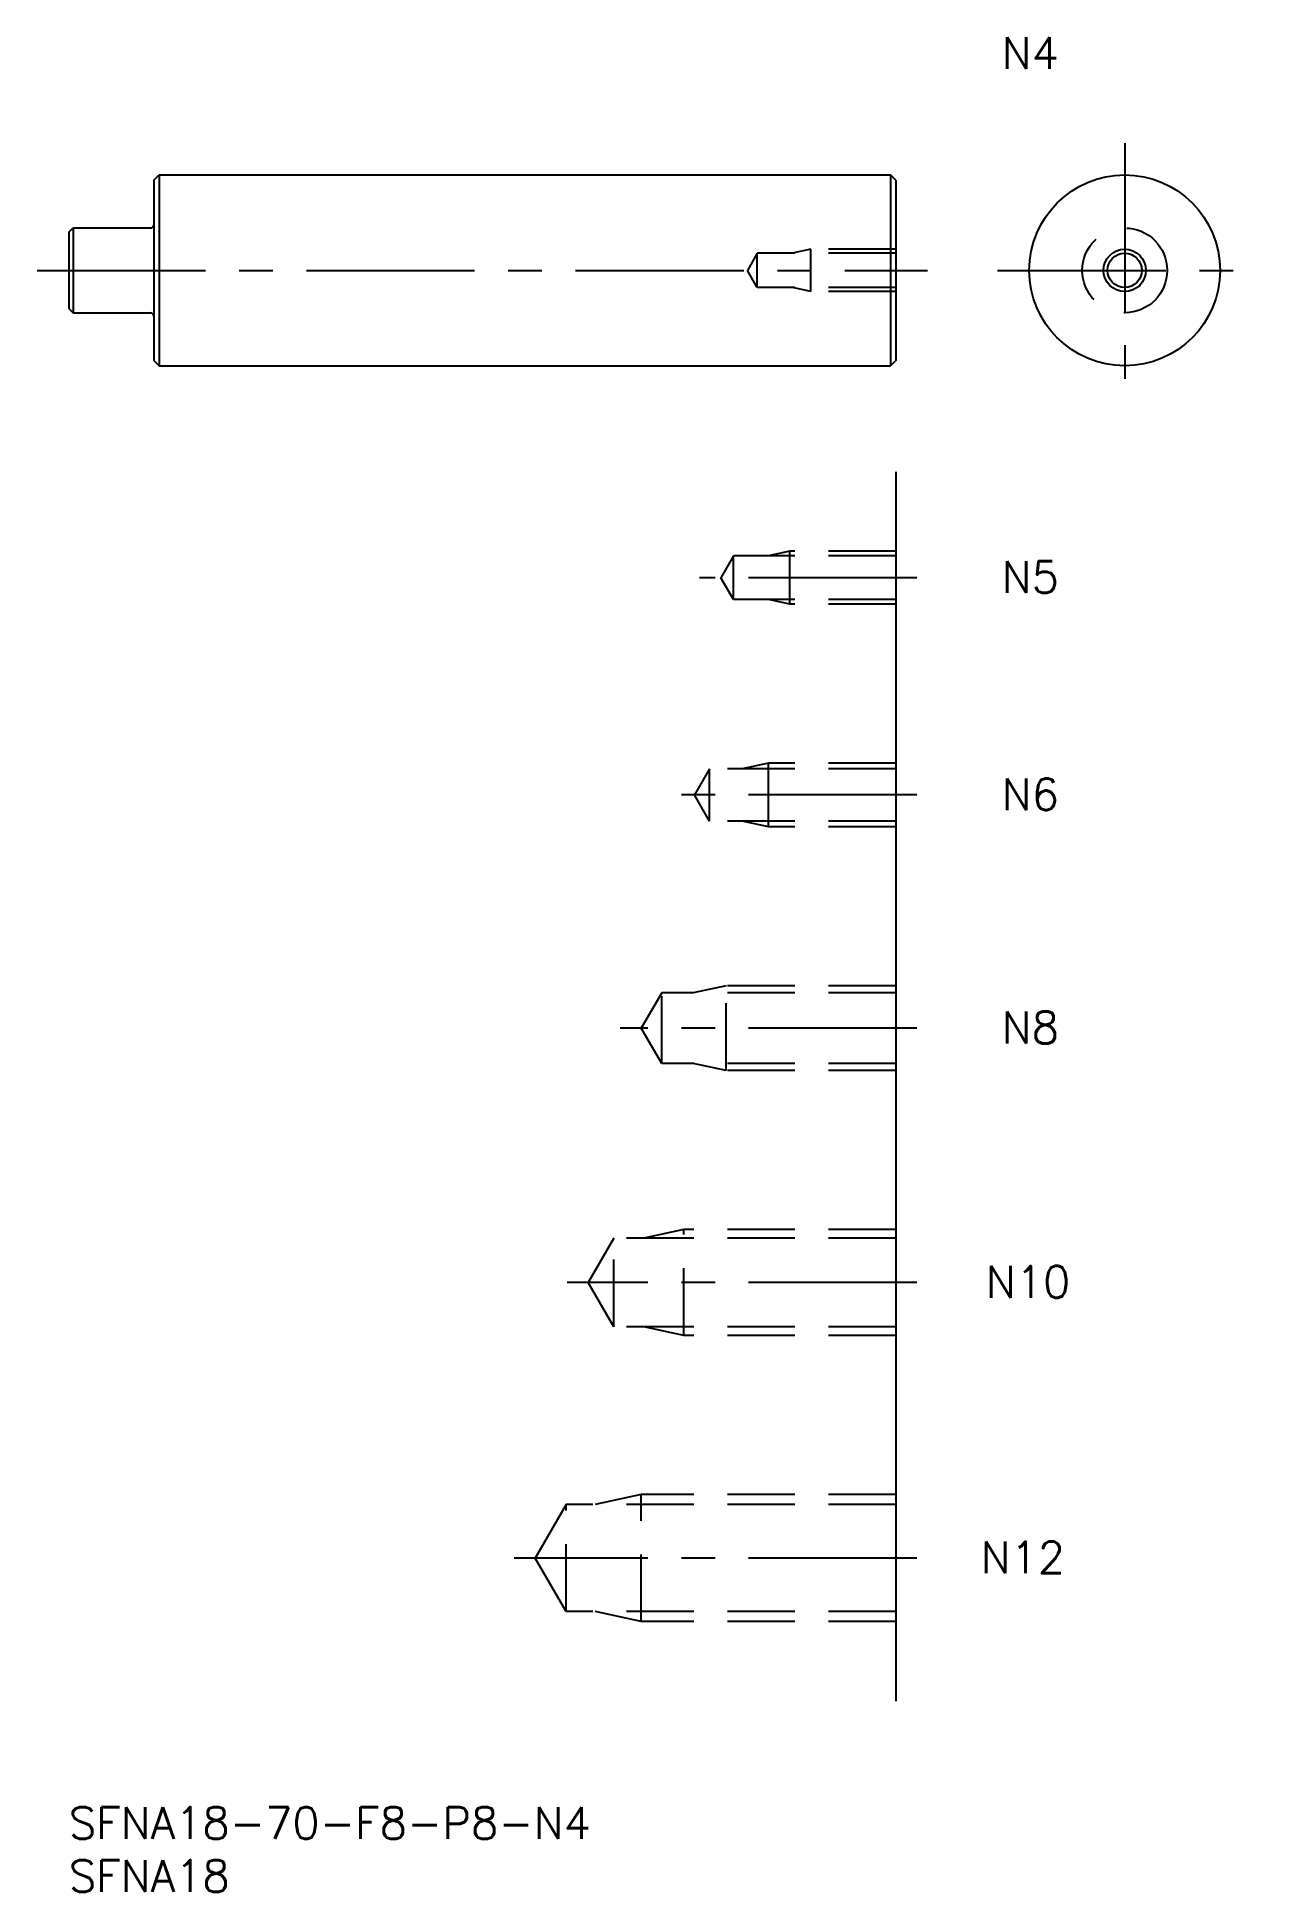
# Model space of a CAD drawing. Extents: x -3 to 112, y -8 to 167.
import ezdxf

# ---------------------------------------------------------------- set-up
doc = ezdxf.new("R2010")
doc.units = 0
doc.header["$LTSCALE"] = 0.5
doc.linetypes.add('CENTER', pattern=[50.8, 31.75, -6.35, 6.35, -6.35])
doc.linetypes.add('DASHED', pattern=[19.05, 12.7, -6.35])
for name, color, linetype in [('MSM_CENTER', 1, 'CENTER'), ('MSM_CONTINUOUS', 7, 'CONTINUOUS'), ('MSM_DASHED', 4, 'DASHED'), ('MSM_NARROW', 5, 'CONTINUOUS'), ('MSM_PART_NUMBER', 7, 'CONTINUOUS')]:
    doc.layers.add(name, color=color, linetype=linetype)
doc.styles.get("Standard").update_dxf_attribs({"font": 'txt.shx', "height": 3, "bigfont": 'bigfont.shx'})

# ---------------------------------------------------------------- blocks, each defined once
blk = doc.blocks.new('*U4')
at = {"layer": 'MSM_PART_NUMBER'}
blk.add_text('SFNA18-70-F8-P8-N4', height=3, dxfattribs=at).set_placement((0, -3))
blk = doc.blocks.new('*U5')
at = {"layer": 'MSM_PART_NUMBER'}
blk.add_text('SFNA18', height=3, dxfattribs=at).set_placement((0, -8))
blk = doc.blocks.new('*U6')
at = {"layer": 'MSM_PART_NUMBER'}
blk.add_text('N12', height=3, dxfattribs=at).set_placement((86, 22.06))
blk = doc.blocks.new('*U7')
at = {"layer": 'MSM_PART_NUMBER'}
blk.add_text('N10', height=3, dxfattribs=at).set_placement((86.5, 48.06))
blk = doc.blocks.new('*U8')
at = {"layer": 'MSM_PART_NUMBER'}
blk.add_text('N8', height=3, dxfattribs=at).set_placement((88, 72.06))
blk = doc.blocks.new('*U9')
at = {"layer": 'MSM_PART_NUMBER'}
blk.add_text('N6', height=3, dxfattribs=at).set_placement((88, 94.06))
blk = doc.blocks.new('*U10')
at = {"layer": 'MSM_PART_NUMBER'}
blk.add_text('N5', height=3, dxfattribs=at).set_placement((88, 114.56))
blk = doc.blocks.new('*U11')
at = {"layer": 'MSM_PART_NUMBER'}
blk.add_text('N4', height=3, dxfattribs=at).set_placement((88, 164.01))

msp = doc.modelspace()

# ---------------------------------------------------------------- linework, layer by layer
at = {"layer": 'MSM_CENTER'}
for p, q in [((99.6, 157), (99.6, 133)), ((-3, 145), (81, 145)), ((87.6, 145), (111.6, 145)), ((80, 116), (59.5, 116)), ((80, 95.5), (57, 95.5)), ((80, 73.5), (52, 73.5)), ((80, 49.5), (47, 49.5)), ((80, 23.5), (42, 23.5))]:
    msp.add_line(p, q, dxfattribs=at)
at = {"layer": 'MSM_CONTINUOUS'}
for p, q in [((8, 153.5), (8.5, 154)), ((8, 153.5), (8, 136.5)), ((8.5, 154), (8.5, 136)), ((8.5, 154), (77.5, 154)), ((77.5, 154), (77.5, 136)), ((78, 153.5), (77.5, 154)), ((78, 153.5), (78, 136.5)), ((0, 148.6), (0.4, 149)), ((0.4, 149), (0.4, 141)), ((0.4, 149), (7.7, 149)), ((0, 148.6), (0, 141.4)), ((0, 141.4), (0.4, 141)), ((0.4, 141), (7.7, 141)), ((8, 136.5), (8.5, 136)), ((8.5, 136), (77.5, 136)), ((78, 136.5), (77.5, 136)), ((78, 126), (78, 10))]:
    msp.add_line(p, q, dxfattribs=at)
for radius in [9, 1.62]:
    msp.add_circle((99.6, 145), radius, dxfattribs=at)
for centre, start, end in [((7.7, 149.3), 270, 0), ((7.7, 140.7), 0, 90)]:
    msp.add_arc(centre, 0.3, start, end, dxfattribs=at)
at = {"layer": 'MSM_DASHED'}
for p, q in [((64.94, 146.62), (64, 145)), ((78, 146.62), (64.94, 146.62)), ((64.94, 143.38), (64.94, 146.62)), ((70, 147), (68.25, 146.62)), ((78, 147), (70, 147)), ((70, 143), (70, 147)), ((64.94, 143.38), (64, 145)), ((78, 143.38), (64.94, 143.38)), ((70, 143), (68.25, 143.38)), ((78, 143), (70, 143)), ((62.69, 118.07), (61.5, 116)), ((78, 118.07), (62.69, 118.07)), ((62.69, 113.93), (62.69, 118.07)), ((68, 118.5), (66, 118.07)), ((78, 118.5), (68, 118.5)), ((68, 113.5), (68, 118.5)), ((62.69, 113.93), (61.5, 116)), ((78, 113.93), (62.69, 113.93)), ((68, 113.5), (66, 113.93)), ((78, 113.5), (68, 113.5)), ((66, 98.5), (63.5, 97.96)), ((78, 98.5), (66, 98.5)), ((66, 92.5), (66, 98.5)), ((60.42, 97.96), (59, 95.5)), ((78, 97.96), (60.42, 97.96)), ((60.42, 93.04), (60.42, 97.96)), ((60.42, 93.04), (59, 95.5)), ((78, 93.04), (60.42, 93.04)), ((66, 92.5), (63.5, 93.04)), ((78, 92.5), (66, 92.5)), ((62, 77.5), (58.88, 76.82)), ((62, 69.5), (62, 77.5)), ((78, 77.5), (62, 77.5)), ((55.92, 76.82), (54, 73.5)), ((55.92, 70.18), (55.92, 76.82)), ((78, 76.82), (55.92, 76.82)), ((55.92, 70.18), (54, 73.5)), ((78, 70.18), (55.92, 70.18)), ((62, 69.5), (58.88, 70.18)), ((78, 69.5), (62, 69.5)), ((58, 54.5), (54.25, 53.69)), ((58, 44.5), (58, 54.5)), ((78, 54.5), (58, 54.5)), ((51.42, 53.69), (49, 49.5)), ((51.42, 45.31), (51.42, 53.69)), ((78, 53.69), (51.42, 53.69)), ((51.42, 45.31), (49, 49.5)), ((78, 45.31), (51.42, 45.31)), ((58, 44.5), (54.25, 45.31)), ((78, 44.5), (58, 44.5)), ((46.92, 28.55), (44, 23.5)), ((46.92, 18.45), (46.92, 28.55)), ((78, 28.55), (46.92, 28.55)), ((54, 29.5), (49.63, 28.55)), ((54, 17.5), (54, 29.5)), ((78, 29.5), (54, 29.5)), ((46.92, 18.45), (44, 23.5)), ((78, 18.45), (46.92, 18.45)), ((54, 17.5), (49.63, 18.45)), ((78, 17.5), (54, 17.5))]:
    msp.add_line(p, q, dxfattribs=at)
msp.add_circle((99.6, 145), 4, dxfattribs=at)
at = {"layer": 'MSM_NARROW'}
msp.add_circle((99.6, 145), 2, dxfattribs=at)

# ---------------------------------------------------------------- block references
at = {"layer": 'MSM_CONTINUOUS'}
for name in ['*U11', '*U10', '*U9', '*U8', '*U7', '*U6', '*U4', '*U5']:
    msp.add_blockref(name, (0, 0), dxfattribs=at)

doc.saveas('drawing.dxf')
